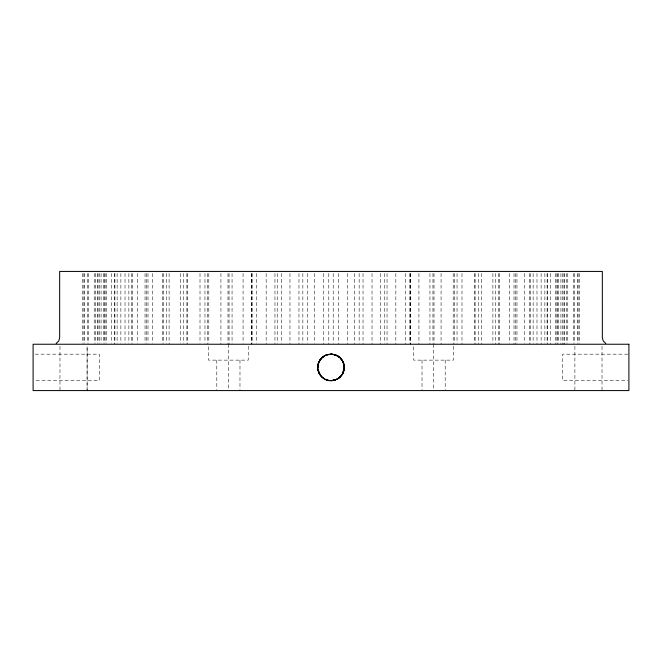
<?xml version="1.0" encoding="UTF-8"?>
<svg xmlns="http://www.w3.org/2000/svg" width="662" height="662" viewBox="0 0 662 662"><rect width="100%" height="100%" fill="white"/><g stroke="black" fill="none" stroke-linecap="round" stroke-linejoin="round"><path stroke-width="0.5" stroke-dasharray="3.31 2.48" d="M35.169 354.17L99.3 354.17L99.3 380.65L35.169 380.65M627.866 354.17L562.7 354.17L562.7 380.65L627.866 380.65M602.023 346.3L602.023 390.58M579.242 273.472L579.242 343.214M578.108 273.472L578.108 343.214M577.653 273.472L577.653 343.214M574.889 346.3L574.889 390.58M574.277 273.472L574.277 343.214M573.358 273.472L573.358 343.214M567.773 273.472L567.773 343.214M566.407 273.472L566.407 343.214M564.429 273.472L564.429 344.24M563.95 273.472L563.95 344.24M562.344 273.472L562.344 344.24M560.921 273.472L560.921 344.24M558.678 273.472L558.678 343.214M557.735 273.472L557.735 344.24M556.883 273.472L556.883 343.214M555.377 273.472L555.377 344.24M550.635 273.472L550.635 344.24M547.366 273.472L547.366 344.24M547.085 273.472L547.085 343.214M544.876 273.472L544.876 343.214M541.127 273.472L541.127 344.24M536.99 273.472L536.99 344.24M533.133 273.472L533.133 343.214M530.527 273.472L530.527 343.214M529.319 273.472L529.319 344.24M524.354 273.472L524.354 343.214M516.956 273.472L516.956 343.214M515.334 273.472L515.334 344.24M514.002 273.472L514.002 344.24M509.608 273.472L509.608 343.214M499.338 273.472L499.338 344.24M498.751 273.472L498.751 344.24M495.457 273.472L495.457 344.24M492.9 273.472L492.9 343.214M481.489 273.472L481.489 344.24M478.7 273.472L478.7 344.24M475.126 273.472L475.126 344.24M474.414 273.472L474.414 343.214M461.993 273.472L461.993 344.24M457.037 273.472L457.037 343.214M454.364 273.472L454.364 343.214M453.462 346.226L453.462 360.128L413.758 360.128L413.758 346.226M453.205 273.472L453.205 344.24M445.195 360.128L445.195 389.562M441.066 273.472L441.066 344.24M434.007 273.472L434.007 344.24M433.577 344.24L433.577 389.554M432.956 273.472L432.956 343.214M429.944 273.472L429.944 344.24M422.025 360.128L422.025 389.562M418.93 273.472L418.93 344.24M410.548 273.472L410.548 344.24M410.432 273.472L410.432 344.24M409.811 273.472L409.811 343.214M405.607 273.472L405.607 344.24M395.835 273.472L395.835 344.24M387.038 273.472L387.038 344.24M384.779 273.472L384.779 343.214M380.451 273.472L380.451 344.24M372.027 273.472L372.027 344.24M363.033 273.472L363.033 344.24M359.152 273.472L359.152 343.214M354.749 273.472L354.749 344.24M347.765 273.472L347.765 344.24M338.671 273.472L338.671 344.24M333.209 273.472L333.209 343.214M328.791 273.472L328.791 344.24M323.329 273.472L323.329 344.24M314.235 273.472L314.235 343.214M307.251 273.472L307.251 343.214M302.848 273.472L302.848 343.214M298.967 273.472L298.967 344.24M289.973 273.472L289.973 344.24M281.549 273.472L281.549 343.214M277.221 273.472L277.221 343.214M274.962 273.472L274.962 344.24M266.165 273.472L266.165 344.24M256.393 273.472L256.393 343.214M252.189 273.472L252.189 343.214M251.568 273.472L251.568 344.24M251.452 273.472L251.452 344.24M248.242 346.226L248.242 360.128L208.538 360.128L208.538 346.226M243.07 273.472L243.07 343.214M239.975 360.128L239.975 389.562M232.056 273.472L232.056 343.214M229.044 273.472L229.044 344.24M228.423 344.24L228.423 389.554M228.009 273.472L227.993 344.24M220.934 273.472L220.934 344.24M216.805 360.128L216.805 389.562M208.795 273.472L208.795 343.214M207.636 273.472L207.636 344.24M204.963 273.472L204.963 343.214M200.007 273.472L200.007 343.214M187.586 273.472L187.586 344.24M186.874 273.472L186.874 343.214M183.3 273.472L183.3 343.214M180.511 273.472L180.511 343.214M169.1 273.472L169.1 344.24M166.543 273.472L166.543 343.214M163.249 273.472L163.249 343.214M162.662 273.472L162.662 343.214M152.392 273.472L152.392 343.214M147.998 273.472L147.998 343.214M146.666 273.472L146.666 343.214M145.044 273.472L145.044 343.214M137.646 273.472L137.646 343.214M132.681 273.472L132.681 343.214M131.473 273.472L131.473 343.214M128.867 273.472L128.867 343.214M125.01 273.472L125.01 343.214M120.873 273.472L120.873 343.214M117.124 273.472L117.124 343.214M114.915 273.472L114.915 343.214M114.634 273.472L114.634 344.24M111.365 273.472L111.365 343.214M106.623 273.472L106.623 343.214M105.117 273.472L105.117 343.214M104.265 273.472L104.265 343.214M103.322 273.472L103.322 343.214M101.079 273.472L101.079 343.214M99.656 273.472L99.656 343.214M98.05 273.472L98.05 343.214M97.571 273.472L97.571 343.214M95.593 273.472L95.593 343.214M94.227 273.472L94.227 343.214M88.642 273.472L88.642 343.214M87.723 273.472L87.723 343.214M84.347 273.472L84.347 343.214M83.892 273.472L83.892 343.214M82.758 273.472L82.758 343.214M59.969 346.3L59.977 390.58M87.111 390.58L87.111 346.3L87.111 390.58"/><path stroke-width="0.99" d="M317.826 366.094L318.025 364.787M333.946 380.319C324.272 382.975 314.615 372.284 318.554 362.884M344.091 369.379C345.192 362.999 340.856 356.297 334.583 354.667M321.757 357.935L318.803 362.271L317.777 368.072M339.258 377.762L342.295 374.311L344.174 368.726C343.702 374.038 339.722 378.772 334.583 380.154A13.24 13.24 0 0 0 333.946 354.501L330.007 354.203M318.348 363.504L317.76 367.41C317.735 362.122 321.211 356.975 326.159 355.089M343.835 370.679L343.975 370.033M342.933 373.153L342.295 374.311L344.223 368.072L343.197 362.271L344.174 366.094L343.197 362.271L343.975 364.787M324.959 355.626L321.293 358.407L319.374 361.08L320.449 359.416M319.374 361.08L320.855 358.903M333.3 380.451L337.62 378.879L340.707 376.413M322.742 357.058C327.227 353.343 334.045 353.334 338.729 356.661M336.445 379.475L338.729 378.159M56.162 343.462L58.719 341.021L59.654 337.943L59.663 271.42L602.337 271.42L602.346 337.943L603.281 341.021L605.838 343.462M325.555 355.345L330.669 354.17M332.647 380.551L335.22 379.963L330.669 380.65M331.993 380.617L335.22 379.963L331.331 380.65M333.946 354.501L335.22 354.857L331.331 354.17L331.993 354.203M331.331 354.17L335.22 354.857M329.353 380.551L330.007 380.617L327.417 380.154A13.24 13.24 0 0 1 327.417 354.667M326.159 379.731L328.054 380.319L325.555 379.475M339.258 357.058L336.445 355.345L339.763 357.48M323.817 378.532L324.38 378.879L321.757 376.885M318.554 371.936L321.293 376.413M342.295 360.509L340.243 357.935L342.933 361.667M320.449 375.404L317.909 369.379L319.374 373.74M628.9 344.24L33.1 344.24L33.1 390.58L628.9 390.58L628.9 344.24"/></g></svg>
